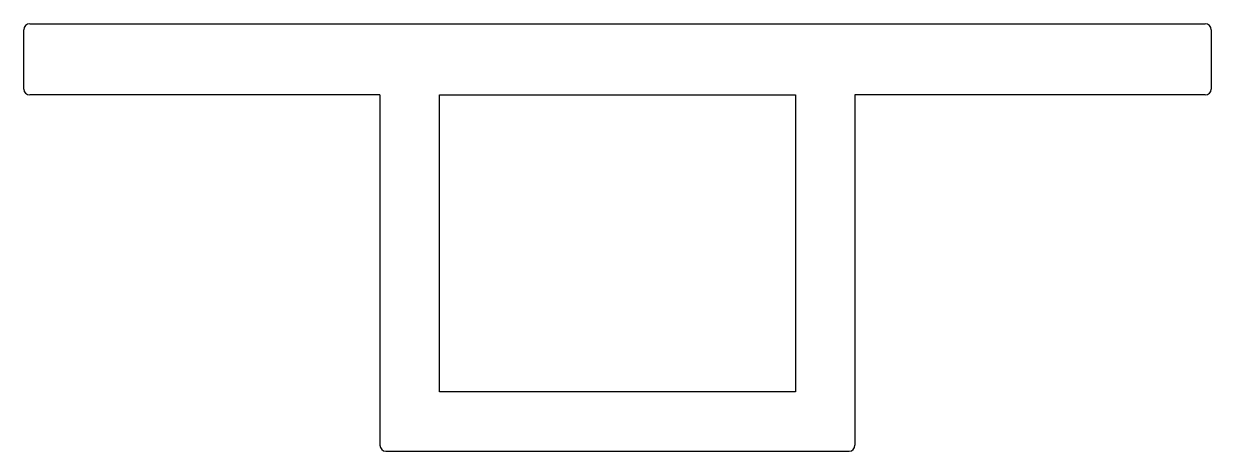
# Model space of a CAD drawing. Extents: x 1896.3 to 1946.3, y 1173.1 to 1191.1.
import ezdxf

# ---------------------------------------------------------------- set-up
doc = ezdxf.new("R2010")
doc.units = 0
doc.layers.get('0').update_dxf_attribs({"linetype": 'CONTINUOUS'})

msp = doc.modelspace()

# ---------------------------------------------------------------- linework, layer by layer
for p, q in [((1896.574, 1191.136), (1946.074, 1191.136)), ((1896.324, 1188.386), (1896.324, 1190.886)), ((1946.324, 1190.886), (1946.324, 1188.386)), ((1911.324, 1188.136), (1896.574, 1188.136)), ((1911.324, 1188.136), (1911.324, 1173.386)), ((1913.824, 1188.136), (1928.824, 1188.136)), ((1913.824, 1175.636), (1913.824, 1188.136)), ((1928.824, 1188.136), (1928.824, 1175.636)), ((1931.324, 1188.136), (1931.324, 1173.386)), ((1946.074, 1188.136), (1931.324, 1188.136)), ((1928.824, 1175.636), (1913.824, 1175.636)), ((1911.574, 1173.136), (1931.074, 1173.136))]:
    msp.add_line(p, q)
for centre, start, end in [((1896.574, 1190.886), 90, 180), ((1946.074, 1190.886), 0, 90), ((1896.574, 1188.386), 180, 270), ((1946.074, 1188.386), 270, 0), ((1911.574, 1173.386), 180, 270), ((1931.074, 1173.386), 270, 0)]:
    msp.add_arc(centre, 0.25, start, end)

doc.saveas('drawing.dxf')
